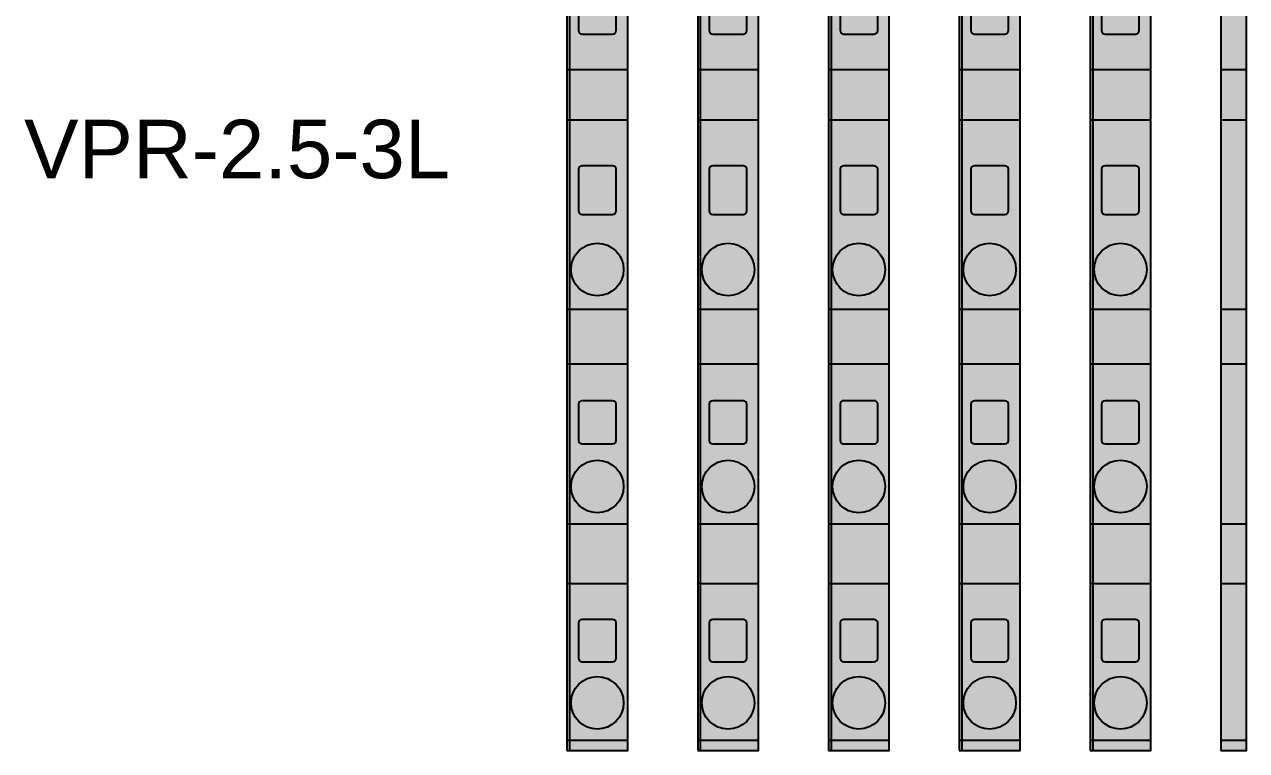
# Model space of a CAD drawing. Header units: millimetres. Extents: x -73 to 58, y -1663 to 37.
# Drawn here: x -46.5 to 58.2, y -1663 to -1600.8 of the extents above; entities that cross this region are included whole.
import ezdxf
from ezdxf.enums import TextEntityAlignment as Align

# ---------------------------------------------------------------- set-up
doc = ezdxf.new("R2010")
doc.units = ezdxf.units.MM
doc.styles.add('VPR_Arial', font='arial.ttf')

# ---------------------------------------------------------------- blocks, each defined once
blk = doc.blocks.new('VPR-2.5-3L-GY')
at = {"true_color": 0x6a6966}
blk.add_hatch(color=251, dxfattribs=at).paths.add_polyline_path([(0, -51.5), (5.2, -51.5), (5.2, 51.5), (0, 51.5)])
at = {"true_color": 0x989692}
for points in [[(0, 6.8), (5.2, 6.8), (5.2, 20), (0, 20)], [(0, -13.7), (5.2, -13.7), (5.2, 2.5), (0, 2.5)]]:
    blk.add_hatch(color=252, dxfattribs=at).paths.add_polyline_path(points)
at = {"true_color": 0xe46f30}
for points in [[(1.288, 9.836), (3.912, 9.836, 0.414213562), (4.212, 10.136), (4.212, 13.1, 0.414213562), (3.912, 13.4), (1.288, 13.4, 0.414213562), (0.988, 13.1), (0.988, 10.136, 0.414213562)], [(1.288, -5.6), (3.912, -5.6, 0.414213562), (4.212, -5.3), (4.212, -1.74, 0.414213562), (3.912, -1.44), (1.288, -1.44, 0.414213562), (0.988, -1.74), (0.988, -5.3, 0.414213562)], [(1.288, -25.25), (3.912, -25.25, 0.414213562), (4.212, -24.95), (4.212, -21.851, 0.414213562), (3.912, -21.551), (1.288, -21.551, 0.414213562), (0.988, -21.851), (0.988, -24.95, 0.414213562)], [(1.288, -43.9), (3.912, -43.9, 0.414213562), (4.212, -43.6), (4.212, -40.582, 0.414213562), (3.912, -40.282), (1.288, -40.282, 0.414213562), (0.988, -40.582), (0.988, -43.6, 0.414213562)]]:
    blk.add_hatch(color=32, dxfattribs=at).paths.add_polyline_path(points)
at = {"true_color": 0x3f3f3d}
for points in [[(2.349, 7.702), (2.851, 7.702, 0.414213562), (3.4, 8.251), (3.4, 8.253, 0.414213562), (2.851, 8.802), (2.349, 8.802, 0.414213562), (1.8, 8.253), (1.8, 8.251, 0.414213562)], [(2.349, 0.168), (2.851, 0.168, 0.414213562), (3.4, 0.717), (3.4, 0.719, 0.414213562), (2.851, 1.268), (2.349, 1.268, 0.414213562), (1.8, 0.719), (1.8, 0.717, 0.414213562)], [(2.349, -20.457), (2.851, -20.457, 0.414213562), (3.4, -19.908), (3.4, -19.906, 0.414213562), (2.851, -19.357), (2.349, -19.357, 0.414213562), (1.8, -19.906), (1.8, -19.908, 0.414213562)], [(2.349, -39.224), (2.851, -39.224, 0.414213562), (3.4, -38.675), (3.4, -38.673, 0.414213562), (2.851, -38.124), (2.349, -38.124, 0.414213562), (1.8, -38.673), (1.8, -38.675, 0.414213562)]]:
    blk.add_hatch(color=250, dxfattribs=at).paths.add_polyline_path(points)
at = {"true_color": 0x343437}
for points in [[(1.3, 3.575), (3.9, 3.575), (3.9, 5.725), (1.3, 5.725)], [(1.3, -17.225), (3.9, -17.225), (3.9, -14.875), (1.3, -14.875)], [(1.3, -35.925), (3.9, -35.925), (3.9, -33.375), (1.3, -33.375)]]:
    blk.add_hatch(color=250, dxfattribs=at).paths.add_polyline_path(points)
at = {"true_color": 0x723718}
for points in [[(0.988, -4.3104), (4.212, -3.2288), (4.212, -2.7296), (0.988, -3.8112)], [(0.988, -24.10331), (4.212, -23.14157), (4.212, -22.69769), (0.988, -23.65943)], [(0.988, -42.77842), (4.212, -41.83774), (4.212, -41.40358), (0.988, -42.34426)]]:
    blk.add_hatch(color=36, dxfattribs=at).paths.add_polyline_path(points)
at = {"true_color": 0x706f6c}
h = blk.add_hatch(color=8, dxfattribs=at)
edge = h.paths.add_edge_path()
edge.add_arc((2.6, -10.316), 2.25, 0, 360)
at = {"true_color": 0x4f4e4b}
h = blk.add_hatch(color=251, dxfattribs=at)
edge = h.paths.add_edge_path()
edge.add_arc((2.6, -10.001), 1.665, 0, 360)
at = {"true_color": 0x2d2d2b}
h = blk.add_hatch(color=250, dxfattribs=at)
edge = h.paths.add_edge_path()
edge.add_arc((2.6, -9.731), 0.945, 0, 360)
at = {"true_color": 0x888783}
blk.add_hatch(color=252, dxfattribs=at).paths.add_polyline_path([(0, -32.1), (5.2, -32.1), (5.2, -18.4), (0, -18.4)])
at = {"true_color": 0x706f6c}
h = blk.add_hatch(color=8, dxfattribs=at)
edge = h.paths.add_edge_path()
edge.add_arc((2.6, -28.891), 2.25, 0, 360)
at = {"true_color": 0x4f4e4b}
h = blk.add_hatch(color=251, dxfattribs=at)
edge = h.paths.add_edge_path()
edge.add_arc((2.6, -28.576), 1.665, 0, 360)
at = {"true_color": 0x2d2d2b}
h = blk.add_hatch(color=250, dxfattribs=at)
edge = h.paths.add_edge_path()
edge.add_arc((2.6, -28.306), 0.945, 0, 360)
at = {"true_color": 0x797874}
blk.add_hatch(color=8, dxfattribs=at).paths.add_polyline_path([(0, -50.6), (5.2, -50.6), (5.2, -37.2), (0, -37.2)])
at = {"true_color": 0x706f6c}
h = blk.add_hatch(color=8, dxfattribs=at)
edge = h.paths.add_edge_path()
edge.add_arc((2.6, -47.412), 2.25, 0, 360)
at = {"true_color": 0x4f4e4b}
h = blk.add_hatch(color=251, dxfattribs=at)
edge = h.paths.add_edge_path()
edge.add_arc((2.6, -47.097), 1.665, 0, 360)
at = {"true_color": 0x2d2d2b}
h = blk.add_hatch(color=250, dxfattribs=at)
edge = h.paths.add_edge_path()
edge.add_arc((2.6, -46.827), 0.945, 0, 360)
at = {"true_color": 0x72706d}
blk.add_hatch(color=8, dxfattribs=at).paths.add_polyline_path([(0, -51.5), (5.2, -51.5), (5.2, -50.6), (0, -50.6)])
at = {"color": 253, "true_color": 0xaaa8a3}
blk.add_line((0.25, -51.5), (0.25, 51.5), dxfattribs=at)
at = {"color": 251, "true_color": 0x5b5a57}
for p, q in [((0, 6.8), (5.2, 6.8)), ((0, 2.5), (5.2, 2.5)), ((0, -13.7), (5.2, -13.7)), ((0, -18.4), (5.2, -18.4)), ((0, -32.1), (5.2, -32.1)), ((0, -37.2), (5.2, -37.2)), ((0, -50.6), (5.2, -50.6))]:
    blk.add_line(p, q, dxfattribs=at)
blk.add_lwpolyline([(0, -51.5), (5.2, -51.5), (5.2, 51.5), (0, 51.5)], close=True)
at = {"color": 34, "true_color": 0x8d441d}
for points in [[(1.288, 9.836), (3.912, 9.836, 0.414213562), (4.212, 10.136), (4.212, 13.1, 0.414213562), (3.912, 13.4), (1.288, 13.4, 0.414213562), (0.988, 13.1), (0.988, 10.136, 0.414213562)], [(1.288, -5.6), (3.912, -5.6, 0.414213562), (4.212, -5.3), (4.212, -1.74, 0.414213562), (3.912, -1.44), (1.288, -1.44, 0.414213562), (0.988, -1.74), (0.988, -5.3, 0.414213562)], [(1.288, -25.25), (3.912, -25.25, 0.414213562), (4.212, -24.95), (4.212, -21.851, 0.414213562), (3.912, -21.551), (1.288, -21.551, 0.414213562), (0.988, -21.851), (0.988, -24.95, 0.414213562)], [(1.288, -43.9), (3.912, -43.9, 0.414213562), (4.212, -43.6), (4.212, -40.582, 0.414213562), (3.912, -40.282), (1.288, -40.282, 0.414213562), (0.988, -40.582), (0.988, -43.6, 0.414213562)]]:
    blk.add_lwpolyline(points, format="xyb", close=True, dxfattribs=at)
at = {"color": 251, "true_color": 0x535250}
for centre in [(2.6, -10.316), (2.6, -28.891), (2.6, -47.412)]:
    blk.add_circle(centre, 2.25, dxfattribs=at)
blk = doc.blocks.new('VPR-2.5-3L-BU')
at = {"true_color": 0x1c4e7d}
blk.add_hatch(color=156, dxfattribs=at).paths.add_polyline_path([(0, -51.5), (5.2, -51.5), (5.2, 51.5), (0, 51.5)])
at = {"true_color": 0x2870b4}
for points in [[(0, 6.8), (5.2, 6.8), (5.2, 20), (0, 20)], [(0, -13.7), (5.2, -13.7), (5.2, 2.5), (0, 2.5)]]:
    blk.add_hatch(color=155, dxfattribs=at).paths.add_polyline_path(points)
at = {"true_color": 0xe46f30}
for points in [[(1.288, 9.836), (3.912, 9.836, 0.414213562), (4.212, 10.136), (4.212, 13.1, 0.414213562), (3.912, 13.4), (1.288, 13.4, 0.414213562), (0.988, 13.1), (0.988, 10.136, 0.414213562)], [(1.288, -5.6), (3.912, -5.6, 0.414213562), (4.212, -5.3), (4.212, -1.74, 0.414213562), (3.912, -1.44), (1.288, -1.44, 0.414213562), (0.988, -1.74), (0.988, -5.3, 0.414213562)], [(1.288, -25.25), (3.912, -25.25, 0.414213562), (4.212, -24.95), (4.212, -21.851, 0.414213562), (3.912, -21.551), (1.288, -21.551, 0.414213562), (0.988, -21.851), (0.988, -24.95, 0.414213562)], [(1.288, -43.9), (3.912, -43.9, 0.414213562), (4.212, -43.6), (4.212, -40.582, 0.414213562), (3.912, -40.282), (1.288, -40.282, 0.414213562), (0.988, -40.582), (0.988, -43.6, 0.414213562)]]:
    blk.add_hatch(color=32, dxfattribs=at).paths.add_polyline_path(points)
at = {"true_color": 0x102f4b}
for points in [[(2.349, 7.702), (2.851, 7.702, 0.414213562), (3.4, 8.251), (3.4, 8.253, 0.414213562), (2.851, 8.802), (2.349, 8.802, 0.414213562), (1.8, 8.253), (1.8, 8.251, 0.414213562)], [(2.349, 0.168), (2.851, 0.168, 0.414213562), (3.4, 0.717), (3.4, 0.719, 0.414213562), (2.851, 1.268), (2.349, 1.268, 0.414213562), (1.8, 0.719), (1.8, 0.717, 0.414213562)], [(2.349, -20.457), (2.851, -20.457, 0.414213562), (3.4, -19.908), (3.4, -19.906, 0.414213562), (2.851, -19.357), (2.349, -19.357, 0.414213562), (1.8, -19.906), (1.8, -19.908, 0.414213562)], [(2.349, -39.224), (2.851, -39.224, 0.414213562), (3.4, -38.675), (3.4, -38.673, 0.414213562), (2.851, -38.124), (2.349, -38.124, 0.414213562), (1.8, -38.673), (1.8, -38.675, 0.414213562)]]:
    blk.add_hatch(color=158, dxfattribs=at).paths.add_polyline_path(points)
at = {"true_color": 0x343437}
for points in [[(1.3, 3.575), (3.9, 3.575), (3.9, 5.725), (1.3, 5.725)], [(1.3, -17.225), (3.9, -17.225), (3.9, -14.875), (1.3, -14.875)], [(1.3, -35.925), (3.9, -35.925), (3.9, -33.375), (1.3, -33.375)]]:
    blk.add_hatch(color=250, dxfattribs=at).paths.add_polyline_path(points)
at = {"true_color": 0x723718}
for points in [[(0.988, -4.3104), (4.212, -3.2288), (4.212, -2.7296), (0.988, -3.8112)], [(0.988, -24.10331), (4.212, -23.14157), (4.212, -22.69769), (0.988, -23.65943)], [(0.988, -42.77842), (4.212, -41.83774), (4.212, -41.40358), (0.988, -42.34426)]]:
    blk.add_hatch(color=36, dxfattribs=at).paths.add_polyline_path(points)
at = {"true_color": 0x1d5285}
h = blk.add_hatch(color=146, dxfattribs=at)
edge = h.paths.add_edge_path()
edge.add_arc((2.6, -10.316), 2.25, 0, 360)
at = {"true_color": 0x143a5d}
h = blk.add_hatch(color=159, dxfattribs=at)
edge = h.paths.add_edge_path()
edge.add_arc((2.6, -10.001), 1.665, 0, 360)
at = {"true_color": 0x0c2136}
h = blk.add_hatch(color=158, dxfattribs=at)
edge = h.paths.add_edge_path()
edge.add_arc((2.6, -9.731), 0.945, 0, 360)
at = {"true_color": 0x2464a2}
blk.add_hatch(color=144, dxfattribs=at).paths.add_polyline_path([(0, -32.1), (5.2, -32.1), (5.2, -18.4), (0, -18.4)])
at = {"true_color": 0x1d5285}
h = blk.add_hatch(color=146, dxfattribs=at)
edge = h.paths.add_edge_path()
edge.add_arc((2.6, -28.891), 2.25, 0, 360)
at = {"true_color": 0x143a5d}
h = blk.add_hatch(color=159, dxfattribs=at)
edge = h.paths.add_edge_path()
edge.add_arc((2.6, -28.576), 1.665, 0, 360)
at = {"true_color": 0x0c2136}
h = blk.add_hatch(color=158, dxfattribs=at)
edge = h.paths.add_edge_path()
edge.add_arc((2.6, -28.306), 0.945, 0, 360)
at = {"true_color": 0x205990}
blk.add_hatch(color=154, dxfattribs=at).paths.add_polyline_path([(0, -50.6), (5.2, -50.6), (5.2, -37.2), (0, -37.2)])
at = {"true_color": 0x1d5285}
h = blk.add_hatch(color=146, dxfattribs=at)
edge = h.paths.add_edge_path()
edge.add_arc((2.6, -47.412), 2.25, 0, 360)
at = {"true_color": 0x143a5d}
h = blk.add_hatch(color=159, dxfattribs=at)
edge = h.paths.add_edge_path()
edge.add_arc((2.6, -47.097), 1.665, 0, 360)
at = {"true_color": 0x0c2136}
h = blk.add_hatch(color=158, dxfattribs=at)
edge = h.paths.add_edge_path()
edge.add_arc((2.6, -46.827), 0.945, 0, 360)
at = {"true_color": 0x1e5487}
blk.add_hatch(color=146, dxfattribs=at).paths.add_polyline_path([(0, -51.5), (5.2, -51.5), (5.2, -50.6), (0, -50.6)])
at = {"color": 152, "true_color": 0x2c7dc9}
blk.add_line((0.25, -51.5), (0.25, 51.5), dxfattribs=at)
at = {"color": 156, "true_color": 0x18436c}
for p, q in [((0, 6.8), (5.2, 6.8)), ((0, 2.5), (5.2, 2.5)), ((0, -13.7), (5.2, -13.7)), ((0, -18.4), (5.2, -18.4)), ((0, -32.1), (5.2, -32.1)), ((0, -37.2), (5.2, -37.2)), ((0, -50.6), (5.2, -50.6))]:
    blk.add_line(p, q, dxfattribs=at)
blk.add_lwpolyline([(0, -51.5), (5.2, -51.5), (5.2, 51.5), (0, 51.5)], close=True)
at = {"color": 34, "true_color": 0x8d441d}
for points in [[(1.288, 9.836), (3.912, 9.836, 0.414213562), (4.212, 10.136), (4.212, 13.1, 0.414213562), (3.912, 13.4), (1.288, 13.4, 0.414213562), (0.988, 13.1), (0.988, 10.136, 0.414213562)], [(1.288, -5.6), (3.912, -5.6, 0.414213562), (4.212, -5.3), (4.212, -1.74, 0.414213562), (3.912, -1.44), (1.288, -1.44, 0.414213562), (0.988, -1.74), (0.988, -5.3, 0.414213562)], [(1.288, -25.25), (3.912, -25.25, 0.414213562), (4.212, -24.95), (4.212, -21.851, 0.414213562), (3.912, -21.551), (1.288, -21.551, 0.414213562), (0.988, -21.851), (0.988, -24.95, 0.414213562)], [(1.288, -43.9), (3.912, -43.9, 0.414213562), (4.212, -43.6), (4.212, -40.582, 0.414213562), (3.912, -40.282), (1.288, -40.282, 0.414213562), (0.988, -40.582), (0.988, -43.6, 0.414213562)]]:
    blk.add_lwpolyline(points, format="xyb", close=True, dxfattribs=at)
at = {"color": 159, "true_color": 0x163d63}
for centre in [(2.6, -10.316), (2.6, -28.891), (2.6, -47.412)]:
    blk.add_circle(centre, 2.25, dxfattribs=at)
blk = doc.blocks.new('VPR-2.5-3L-PE-YG')
at = {"true_color": 0x36714e}
blk.add_hatch(color=107, dxfattribs=at).paths.add_polyline_path([(0, -51.5), (5.2, -51.5), (5.2, 51.5), (0, 51.5)])
at = {"true_color": 0x4ea270}
for points in [[(0, 6.8), (5.2, 6.8), (5.2, 20), (0, 20)], [(0, -13.7), (5.2, -13.7), (5.2, 2.5), (0, 2.5)]]:
    blk.add_hatch(color=115, dxfattribs=at).paths.add_polyline_path(points)
at = {"true_color": 0xe46f30}
for points in [[(1.29, 9.84), (3.91, 9.84, 0.414214), (4.21, 10.14), (4.21, 13.1, 0.414214), (3.91, 13.4), (1.29, 13.4, 0.414214), (0.99, 13.1), (0.99, 10.14, 0.414214)], [(1.29, -5.6), (3.91, -5.6, 0.414214), (4.21, -5.3), (4.21, -1.74, 0.414214), (3.91, -1.44), (1.29, -1.44, 0.414214), (0.99, -1.74), (0.99, -5.3, 0.414214)], [(1.29, -25.25), (3.91, -25.25, 0.414214), (4.21, -24.95), (4.21, -21.85, 0.414214), (3.91, -21.55), (1.29, -21.55, 0.414214), (0.99, -21.85), (0.99, -24.95, 0.414214)], [(1.29, -43.9), (3.91, -43.9, 0.414214), (4.21, -43.6), (4.21, -40.58, 0.414214), (3.91, -40.28), (1.29, -40.28, 0.414214), (0.99, -40.58), (0.99, -43.6, 0.414214)]]:
    blk.add_hatch(color=32, dxfattribs=at).paths.add_polyline_path(points)
at = {"true_color": 0xc4c45c}
for points in [[(0, 10.95), (5.2, 10.26), (5.2, 10.66), (0, 11.34)], [(0, 9.42), (5.2, 9.41), (5.2, 9.9), (0, 9.91)], [(0, 8.08), (5.2, 7.19), (5.2, 7.72), (0, 8.6)], [(0, 6.22), (5.2, 7.27), (5.2, 7.61), (0, 6.55)], [(0, 4.93), (5.2, 4.98), (5.2, 5.25), (0, 5.2)], [(0, 2.85), (5.2, 1.94), (5.2, 2.43), (0, 3.34)], [(0, 1.67), (5.2, 1.78), (5.2, 1.98), (0, 1.87)], [(0, 0.33), (5.2, 1.15), (5.2, 1.46), (0, 0.64)], [(0, -1.24), (5.2, -1.44), (5.2, -1.27), (0, -1.08)], [(0, -2.68), (5.2, -3.06), (5.2, -2.68), (0, -2.3)], [(0, -4.22), (5.2, -4.02), (5.2, -3.79), (0, -3.99)], [(0, -5.57), (5.2, -6), (5.2, -5.75), (0, -5.32)], [(0, -7.51), (5.2, -6.9), (5.2, -6.37), (0, -6.98)], [(0, -8.97), (5.2, -8.53), (5.2, -8.15), (0, -8.59)], [(0, -10.93), (5.2, -11.42), (5.2, -11.16), (0, -10.67)], [(0, -13.13), (5.2, -12.4), (5.2, -11.9), (0, -12.63)], [(0, -14.84), (5.2, -14.75), (5.2, -14.23), (0, -14.33)], [(0, -16.03), (5.2, -15.68), (5.2, -15.43), (0, -15.78)], [(0, -17.25), (5.2, -18.41), (5.2, -18.05), (0, -16.89)], [(0, -19.14), (5.2, -17.96), (5.2, -17.68), (0, -18.86)], [(0, -18.22), (5.2, -18.24), (5.2, -17.91), (0, -17.88)], [(0, -21.13), (5.2, -20.76), (5.2, -20.49), (0, -20.86)], [(0, -22.7), (5.2, -22.85), (5.2, -22.68), (0, -22.53)], [(0, -23.6), (5.2, -23.11), (5.2, -22.89), (0, -23.39)], [(0, -24.85), (5.2, -25.35), (5.2, -25.1), (0, -24.6)], [(0, -26.5), (5.2, -26.93), (5.2, -26.71), (0, -26.27)], [(0, -28.34), (5.2, -28.19), (5.2, -27.74), (0, -27.89)], [(0, -30.19), (5.2, -29.16), (5.2, -28.76), (0, -29.8)], [(0, -31.26), (5.2, -32.35), (5.2, -32.06), (0, -30.97)], [(0, -33), (5.2, -32.6), (5.2, -32.07), (0, -32.47)], [(0, -34.64), (5.2, -34.43), (5.2, -34), (0, -34.2)], [(0, -36.36), (5.2, -36.59), (5.2, -36.44), (0, -36.21)], [(0, -37.23), (5.2, -37.64), (5.2, -37.29), (0, -36.88)], [(0, -38.37), (5.2, -38.99), (5.2, -38.59), (0, -37.97)], [(0, -40.53), (5.2, -41.5), (5.2, -41.13), (0, -40.16)], [(0, -41.92), (5.2, -42.62), (5.2, -42.4), (0, -41.7)], [(0, -43.27), (5.2, -43.69), (5.2, -43.49), (0, -43.07)], [(0, -44.77), (5.2, -45.09), (5.2, -44.84), (0, -44.52)], [(0, -46.5), (5.2, -47.59), (5.2, -47.31), (0, -46.22)], [(0, -47.9), (5.2, -47.58), (5.2, -47.31), (0, -47.63)], [(0, -48.99), (5.2, -49.57), (5.2, -49.39), (0, -48.81)], [(0, -51.12), (5.2, -50.8), (5.2, -50.46), (0, -50.77)]]:
    blk.add_hatch(color=53, dxfattribs=at).paths.add_polyline_path(points)
at = {"true_color": 0x20442f}
for points in [[(2.35, 7.7), (2.85, 7.7, 0.414214), (3.4, 8.25), (3.4, 8.25, 0.414214), (2.85, 8.8), (2.35, 8.8, 0.414214), (1.8, 8.25), (1.8, 8.25, 0.414214)], [(2.35, 0.17), (2.85, 0.17, 0.414214), (3.4, 0.72), (3.4, 0.72, 0.414214), (2.85, 1.27), (2.35, 1.27, 0.414214), (1.8, 0.72), (1.8, 0.72, 0.414214)], [(2.35, -20.46), (2.85, -20.46, 0.414214), (3.4, -19.91), (3.4, -19.91, 0.414214), (2.85, -19.36), (2.35, -19.36, 0.414214), (1.8, -19.91), (1.8, -19.91, 0.414214)], [(2.35, -39.22), (2.85, -39.22, 0.414214), (3.4, -38.67), (3.4, -38.67, 0.414214), (2.85, -38.12), (2.35, -38.12, 0.414214), (1.8, -38.67), (1.8, -38.67, 0.414214)]]:
    blk.add_hatch(color=109, dxfattribs=at).paths.add_polyline_path(points)
at = {"true_color": 0x343437}
for points in [[(1.3, 3.58), (3.9, 3.58), (3.9, 5.72), (1.3, 5.72)], [(1.3, -17.23), (3.9, -17.23), (3.9, -14.88), (1.3, -14.88)], [(1.3, -35.92), (3.9, -35.92), (3.9, -33.38), (1.3, -33.38)]]:
    blk.add_hatch(color=250, dxfattribs=at).paths.add_polyline_path(points)
at = {"true_color": 0x723718}
for points in [[(0.99, -4.31), (4.21, -3.23), (4.21, -2.73), (0.99, -3.81)], [(0.99, -24.1), (4.21, -23.14), (4.21, -22.7), (0.99, -23.66)], [(0.99, -42.78), (4.21, -41.84), (4.21, -41.4), (0.99, -42.34)]]:
    blk.add_hatch(color=36, dxfattribs=at).paths.add_polyline_path(points)
at = {"true_color": 0x397752}
h = blk.add_hatch(color=107, dxfattribs=at)
edge = h.paths.add_edge_path()
edge.add_arc((2.6, -10.32), 2.25, 0, 360)
at = {"true_color": 0x28543a}
h = blk.add_hatch(color=119, dxfattribs=at)
edge = h.paths.add_edge_path()
edge.add_arc((2.6, -10), 1.67, 0, 360)
at = {"true_color": 0x173021}
h = blk.add_hatch(color=99, dxfattribs=at)
edge = h.paths.add_edge_path()
edge.add_arc((2.6, -9.73), 0.945, 0, 360)
at = {"true_color": 0x469164}
blk.add_hatch(color=105, dxfattribs=at).paths.add_polyline_path([(0, -32.1), (5.2, -32.1), (5.2, -18.4), (0, -18.4)])
at = {"true_color": 0x397752}
h = blk.add_hatch(color=107, dxfattribs=at)
edge = h.paths.add_edge_path()
edge.add_arc((2.6, -28.89), 2.25, 0, 360)
at = {"true_color": 0x28543a}
h = blk.add_hatch(color=119, dxfattribs=at)
edge = h.paths.add_edge_path()
edge.add_arc((2.6, -28.58), 1.67, 0, 360)
at = {"true_color": 0x173021}
h = blk.add_hatch(color=99, dxfattribs=at)
edge = h.paths.add_edge_path()
edge.add_arc((2.6, -28.31), 0.945, 0, 360)
at = {"true_color": 0x3e8159}
blk.add_hatch(color=117, dxfattribs=at).paths.add_polyline_path([(0, -50.6), (5.2, -50.6), (5.2, -37.2), (0, -37.2)])
at = {"true_color": 0x397752}
h = blk.add_hatch(color=107, dxfattribs=at)
edge = h.paths.add_edge_path()
edge.add_arc((2.6, -47.41), 2.25, 0, 360)
at = {"true_color": 0x28543a}
h = blk.add_hatch(color=119, dxfattribs=at)
edge = h.paths.add_edge_path()
edge.add_arc((2.6, -47.1), 1.67, 0, 360)
at = {"true_color": 0x173021}
h = blk.add_hatch(color=99, dxfattribs=at)
edge = h.paths.add_edge_path()
edge.add_arc((2.6, -46.83), 0.945, 0, 360)
at = {"true_color": 0x3a7954}
blk.add_hatch(color=107, dxfattribs=at).paths.add_polyline_path([(0, -51.5), (5.2, -51.5), (5.2, -50.6), (0, -50.6)])
at = {"color": 103, "true_color": 0x57b57d}
blk.add_line((0.25, -51.5), (0.25, 51.5), dxfattribs=at)
at = {"color": 129, "true_color": 0x2e6143}
for p, q in [((0, 6.8), (5.2, 6.8)), ((0, 2.5), (5.2, 2.5)), ((0, -13.7), (5.2, -13.7)), ((0, -18.4), (5.2, -18.4)), ((0, -32.1), (5.2, -32.1)), ((0, -37.2), (5.2, -37.2)), ((0, -50.6), (5.2, -50.6))]:
    blk.add_line(p, q, dxfattribs=at)
blk.add_lwpolyline([(0, -51.5), (5.2, -51.5), (5.2, 51.5), (0, 51.5)], close=True)
at = {"color": 34, "true_color": 0x8d441d}
for points in [[(1.29, 9.84), (3.91, 9.84, 0.414214), (4.21, 10.14), (4.21, 13.1, 0.414214), (3.91, 13.4), (1.29, 13.4, 0.414214), (0.99, 13.1), (0.99, 10.14, 0.414214)], [(1.29, -5.6), (3.91, -5.6, 0.414214), (4.21, -5.3), (4.21, -1.74, 0.414214), (3.91, -1.44), (1.29, -1.44, 0.414214), (0.99, -1.74), (0.99, -5.3, 0.414214)], [(1.29, -25.25), (3.91, -25.25, 0.414214), (4.21, -24.95), (4.21, -21.85, 0.414214), (3.91, -21.55), (1.29, -21.55, 0.414214), (0.99, -21.85), (0.99, -24.95, 0.414214)], [(1.29, -43.9), (3.91, -43.9, 0.414214), (4.21, -43.6), (4.21, -40.58, 0.414214), (3.91, -40.28), (1.29, -40.28, 0.414214), (0.99, -40.58), (0.99, -43.6, 0.414214)]]:
    blk.add_lwpolyline(points, format="xyb", close=True, dxfattribs=at)
at = {"color": 119, "true_color": 0x2a593d}
for centre in [(2.6, -10.32), (2.6, -28.89), (2.6, -47.41)]:
    blk.add_circle(centre, 2.25, dxfattribs=at)
blk = doc.blocks.new('VPR-2.5-3L-PV-GY')
at = {"true_color": 0x6a6966}
blk.add_hatch(color=251, dxfattribs=at).paths.add_polyline_path([(0, -51.5), (5.2, -51.5), (5.2, 51.5), (0, 51.5)])
at = {"true_color": 0x989692}
for points in [[(0, 6.8), (5.2, 6.8), (5.2, 20), (0, 20)], [(0, -13.7), (5.2, -13.7), (5.2, 2.5), (0, 2.5)]]:
    blk.add_hatch(color=252, dxfattribs=at).paths.add_polyline_path(points)
at = {"true_color": 0xe46f30}
for points in [[(1.288, 9.836), (3.912, 9.836, 0.414213562), (4.212, 10.136), (4.212, 13.1, 0.414213562), (3.912, 13.4), (1.288, 13.4, 0.414213562), (0.988, 13.1), (0.988, 10.136, 0.414213562)], [(1.288, -5.6), (3.912, -5.6, 0.414213562), (4.212, -5.3), (4.212, -1.74, 0.414213562), (3.912, -1.44), (1.288, -1.44, 0.414213562), (0.988, -1.74), (0.988, -5.3, 0.414213562)], [(1.288, -25.25), (3.912, -25.25, 0.414213562), (4.212, -24.95), (4.212, -21.851, 0.414213562), (3.912, -21.551), (1.288, -21.551, 0.414213562), (0.988, -21.851), (0.988, -24.95, 0.414213562)], [(1.288, -43.9), (3.912, -43.9, 0.414213562), (4.212, -43.6), (4.212, -40.582, 0.414213562), (3.912, -40.282), (1.288, -40.282, 0.414213562), (0.988, -40.582), (0.988, -43.6, 0.414213562)]]:
    blk.add_hatch(color=32, dxfattribs=at).paths.add_polyline_path(points)
at = {"true_color": 0x3f3f3d}
for points in [[(2.349, 7.702), (2.851, 7.702, 0.414213562), (3.4, 8.251), (3.4, 8.253, 0.414213562), (2.851, 8.802), (2.349, 8.802, 0.414213562), (1.8, 8.253), (1.8, 8.251, 0.414213562)], [(2.349, 0.168), (2.851, 0.168, 0.414213562), (3.4, 0.717), (3.4, 0.719, 0.414213562), (2.851, 1.268), (2.349, 1.268, 0.414213562), (1.8, 0.719), (1.8, 0.717, 0.414213562)], [(2.349, -20.457), (2.851, -20.457, 0.414213562), (3.4, -19.908), (3.4, -19.906, 0.414213562), (2.851, -19.357), (2.349, -19.357, 0.414213562), (1.8, -19.906), (1.8, -19.908, 0.414213562)], [(2.349, -39.224), (2.851, -39.224, 0.414213562), (3.4, -38.675), (3.4, -38.673, 0.414213562), (2.851, -38.124), (2.349, -38.124, 0.414213562), (1.8, -38.673), (1.8, -38.675, 0.414213562)]]:
    blk.add_hatch(color=250, dxfattribs=at).paths.add_polyline_path(points)
at = {"true_color": 0x343437}
for points in [[(1.3, 3.575), (3.9, 3.575), (3.9, 5.725), (1.3, 5.725)], [(1.3, -17.225), (3.9, -17.225), (3.9, -14.875), (1.3, -14.875)], [(1.3, -35.925), (3.9, -35.925), (3.9, -33.375), (1.3, -33.375)]]:
    blk.add_hatch(color=250, dxfattribs=at).paths.add_polyline_path(points)
at = {"true_color": 0x723718}
for points in [[(0.988, -4.3104), (4.212, -3.2288), (4.212, -2.7296), (0.988, -3.8112)], [(0.988, -24.10331), (4.212, -23.14157), (4.212, -22.69769), (0.988, -23.65943)], [(0.988, -42.77842), (4.212, -41.83774), (4.212, -41.40358), (0.988, -42.34426)]]:
    blk.add_hatch(color=36, dxfattribs=at).paths.add_polyline_path(points)
at = {"true_color": 0x706f6c}
h = blk.add_hatch(color=8, dxfattribs=at)
edge = h.paths.add_edge_path()
edge.add_arc((2.6, -10.316), 2.25, 0, 360)
at = {"true_color": 0x4f4e4b}
h = blk.add_hatch(color=251, dxfattribs=at)
edge = h.paths.add_edge_path()
edge.add_arc((2.6, -10.001), 1.665, 0, 360)
at = {"true_color": 0x2d2d2b}
h = blk.add_hatch(color=250, dxfattribs=at)
edge = h.paths.add_edge_path()
edge.add_arc((2.6, -9.731), 0.945, 0, 360)
at = {"true_color": 0x888783}
blk.add_hatch(color=252, dxfattribs=at).paths.add_polyline_path([(0, -32.1), (5.2, -32.1), (5.2, -18.4), (0, -18.4)])
at = {"true_color": 0x706f6c}
h = blk.add_hatch(color=8, dxfattribs=at)
edge = h.paths.add_edge_path()
edge.add_arc((2.6, -28.891), 2.25, 0, 360)
at = {"true_color": 0x4f4e4b}
h = blk.add_hatch(color=251, dxfattribs=at)
edge = h.paths.add_edge_path()
edge.add_arc((2.6, -28.576), 1.665, 0, 360)
at = {"true_color": 0x2d2d2b}
h = blk.add_hatch(color=250, dxfattribs=at)
edge = h.paths.add_edge_path()
edge.add_arc((2.6, -28.306), 0.945, 0, 360)
at = {"true_color": 0x797874}
blk.add_hatch(color=8, dxfattribs=at).paths.add_polyline_path([(0, -50.6), (5.2, -50.6), (5.2, -37.2), (0, -37.2)])
at = {"true_color": 0x706f6c}
h = blk.add_hatch(color=8, dxfattribs=at)
edge = h.paths.add_edge_path()
edge.add_arc((2.6, -47.412), 2.25, 0, 360)
at = {"true_color": 0x4f4e4b}
h = blk.add_hatch(color=251, dxfattribs=at)
edge = h.paths.add_edge_path()
edge.add_arc((2.6, -47.097), 1.665, 0, 360)
at = {"true_color": 0x2d2d2b}
h = blk.add_hatch(color=250, dxfattribs=at)
edge = h.paths.add_edge_path()
edge.add_arc((2.6, -46.827), 0.945, 0, 360)
at = {"true_color": 0x72706d}
blk.add_hatch(color=8, dxfattribs=at).paths.add_polyline_path([(0, -51.5), (5.2, -51.5), (5.2, -50.6), (0, -50.6)])
at = {"color": 253, "true_color": 0xaaa8a3}
blk.add_line((0.25, -51.5), (0.25, 51.5), dxfattribs=at)
at = {"color": 251, "true_color": 0x5b5a57}
for p, q in [((0, 6.8), (5.2, 6.8)), ((0, 2.5), (5.2, 2.5)), ((0, -13.7), (5.2, -13.7)), ((0, -18.4), (5.2, -18.4)), ((0, -32.1), (5.2, -32.1)), ((0, -37.2), (5.2, -37.2)), ((0, -50.6), (5.2, -50.6))]:
    blk.add_line(p, q, dxfattribs=at)
blk.add_lwpolyline([(0, -51.5), (5.2, -51.5), (5.2, 51.5), (0, 51.5)], close=True)
at = {"color": 34, "true_color": 0x8d441d}
for points in [[(1.288, 9.836), (3.912, 9.836, 0.414213562), (4.212, 10.136), (4.212, 13.1, 0.414213562), (3.912, 13.4), (1.288, 13.4, 0.414213562), (0.988, 13.1), (0.988, 10.136, 0.414213562)], [(1.288, -5.6), (3.912, -5.6, 0.414213562), (4.212, -5.3), (4.212, -1.74, 0.414213562), (3.912, -1.44), (1.288, -1.44, 0.414213562), (0.988, -1.74), (0.988, -5.3, 0.414213562)], [(1.288, -25.25), (3.912, -25.25, 0.414213562), (4.212, -24.95), (4.212, -21.851, 0.414213562), (3.912, -21.551), (1.288, -21.551, 0.414213562), (0.988, -21.851), (0.988, -24.95, 0.414213562)], [(1.288, -43.9), (3.912, -43.9, 0.414213562), (4.212, -43.6), (4.212, -40.582, 0.414213562), (3.912, -40.282), (1.288, -40.282, 0.414213562), (0.988, -40.582), (0.988, -43.6, 0.414213562)]]:
    blk.add_lwpolyline(points, format="xyb", close=True, dxfattribs=at)
at = {"color": 251, "true_color": 0x535250}
for centre in [(2.6, -10.316), (2.6, -28.891), (2.6, -47.412)]:
    blk.add_circle(centre, 2.25, dxfattribs=at)
blk = doc.blocks.new('VPR-2.5-3L-PV-BU')
at = {"true_color": 0x1c4e7d}
blk.add_hatch(color=156, dxfattribs=at).paths.add_polyline_path([(0, -51.5), (5.2, -51.5), (5.2, 51.5), (0, 51.5)])
at = {"true_color": 0x2870b4}
for points in [[(0, 6.8), (5.2, 6.8), (5.2, 20), (0, 20)], [(0, -13.7), (5.2, -13.7), (5.2, 2.5), (0, 2.5)]]:
    blk.add_hatch(color=155, dxfattribs=at).paths.add_polyline_path(points)
at = {"true_color": 0xe46f30}
for points in [[(1.288, 9.836), (3.912, 9.836, 0.414213562), (4.212, 10.136), (4.212, 13.1, 0.414213562), (3.912, 13.4), (1.288, 13.4, 0.414213562), (0.988, 13.1), (0.988, 10.136, 0.414213562)], [(1.288, -5.6), (3.912, -5.6, 0.414213562), (4.212, -5.3), (4.212, -1.74, 0.414213562), (3.912, -1.44), (1.288, -1.44, 0.414213562), (0.988, -1.74), (0.988, -5.3, 0.414213562)], [(1.288, -25.25), (3.912, -25.25, 0.414213562), (4.212, -24.95), (4.212, -21.851, 0.414213562), (3.912, -21.551), (1.288, -21.551, 0.414213562), (0.988, -21.851), (0.988, -24.95, 0.414213562)], [(1.288, -43.9), (3.912, -43.9, 0.414213562), (4.212, -43.6), (4.212, -40.582, 0.414213562), (3.912, -40.282), (1.288, -40.282, 0.414213562), (0.988, -40.582), (0.988, -43.6, 0.414213562)]]:
    blk.add_hatch(color=32, dxfattribs=at).paths.add_polyline_path(points)
at = {"true_color": 0x102f4b}
for points in [[(2.349, 7.702), (2.851, 7.702, 0.414213562), (3.4, 8.251), (3.4, 8.253, 0.414213562), (2.851, 8.802), (2.349, 8.802, 0.414213562), (1.8, 8.253), (1.8, 8.251, 0.414213562)], [(2.349, 0.168), (2.851, 0.168, 0.414213562), (3.4, 0.717), (3.4, 0.719, 0.414213562), (2.851, 1.268), (2.349, 1.268, 0.414213562), (1.8, 0.719), (1.8, 0.717, 0.414213562)], [(2.349, -20.457), (2.851, -20.457, 0.414213562), (3.4, -19.908), (3.4, -19.906, 0.414213562), (2.851, -19.357), (2.349, -19.357, 0.414213562), (1.8, -19.906), (1.8, -19.908, 0.414213562)], [(2.349, -39.224), (2.851, -39.224, 0.414213562), (3.4, -38.675), (3.4, -38.673, 0.414213562), (2.851, -38.124), (2.349, -38.124, 0.414213562), (1.8, -38.673), (1.8, -38.675, 0.414213562)]]:
    blk.add_hatch(color=158, dxfattribs=at).paths.add_polyline_path(points)
at = {"true_color": 0x343437}
for points in [[(1.3, 3.575), (3.9, 3.575), (3.9, 5.725), (1.3, 5.725)], [(1.3, -17.225), (3.9, -17.225), (3.9, -14.875), (1.3, -14.875)], [(1.3, -35.925), (3.9, -35.925), (3.9, -33.375), (1.3, -33.375)]]:
    blk.add_hatch(color=250, dxfattribs=at).paths.add_polyline_path(points)
at = {"true_color": 0x723718}
for points in [[(0.988, -4.3104), (4.212, -3.2288), (4.212, -2.7296), (0.988, -3.8112)], [(0.988, -24.10331), (4.212, -23.14157), (4.212, -22.69769), (0.988, -23.65943)], [(0.988, -42.77842), (4.212, -41.83774), (4.212, -41.40358), (0.988, -42.34426)]]:
    blk.add_hatch(color=36, dxfattribs=at).paths.add_polyline_path(points)
at = {"true_color": 0x1d5285}
h = blk.add_hatch(color=146, dxfattribs=at)
edge = h.paths.add_edge_path()
edge.add_arc((2.6, -10.316), 2.25, 0, 360)
at = {"true_color": 0x143a5d}
h = blk.add_hatch(color=159, dxfattribs=at)
edge = h.paths.add_edge_path()
edge.add_arc((2.6, -10.001), 1.665, 0, 360)
at = {"true_color": 0x0c2136}
h = blk.add_hatch(color=158, dxfattribs=at)
edge = h.paths.add_edge_path()
edge.add_arc((2.6, -9.731), 0.945, 0, 360)
at = {"true_color": 0x2464a2}
blk.add_hatch(color=144, dxfattribs=at).paths.add_polyline_path([(0, -32.1), (5.2, -32.1), (5.2, -18.4), (0, -18.4)])
at = {"true_color": 0x1d5285}
h = blk.add_hatch(color=146, dxfattribs=at)
edge = h.paths.add_edge_path()
edge.add_arc((2.6, -28.891), 2.25, 0, 360)
at = {"true_color": 0x143a5d}
h = blk.add_hatch(color=159, dxfattribs=at)
edge = h.paths.add_edge_path()
edge.add_arc((2.6, -28.576), 1.665, 0, 360)
at = {"true_color": 0x0c2136}
h = blk.add_hatch(color=158, dxfattribs=at)
edge = h.paths.add_edge_path()
edge.add_arc((2.6, -28.306), 0.945, 0, 360)
at = {"true_color": 0x205990}
blk.add_hatch(color=154, dxfattribs=at).paths.add_polyline_path([(0, -50.6), (5.2, -50.6), (5.2, -37.2), (0, -37.2)])
at = {"true_color": 0x1d5285}
h = blk.add_hatch(color=146, dxfattribs=at)
edge = h.paths.add_edge_path()
edge.add_arc((2.6, -47.412), 2.25, 0, 360)
at = {"true_color": 0x143a5d}
h = blk.add_hatch(color=159, dxfattribs=at)
edge = h.paths.add_edge_path()
edge.add_arc((2.6, -47.097), 1.665, 0, 360)
at = {"true_color": 0x0c2136}
h = blk.add_hatch(color=158, dxfattribs=at)
edge = h.paths.add_edge_path()
edge.add_arc((2.6, -46.827), 0.945, 0, 360)
at = {"true_color": 0x1e5487}
blk.add_hatch(color=146, dxfattribs=at).paths.add_polyline_path([(0, -51.5), (5.2, -51.5), (5.2, -50.6), (0, -50.6)])
at = {"color": 152, "true_color": 0x2c7dc9}
blk.add_line((0.25, -51.5), (0.25, 51.5), dxfattribs=at)
at = {"color": 156, "true_color": 0x18436c}
for p, q in [((0, 6.8), (5.2, 6.8)), ((0, 2.5), (5.2, 2.5)), ((0, -13.7), (5.2, -13.7)), ((0, -18.4), (5.2, -18.4)), ((0, -32.1), (5.2, -32.1)), ((0, -37.2), (5.2, -37.2)), ((0, -50.6), (5.2, -50.6))]:
    blk.add_line(p, q, dxfattribs=at)
blk.add_lwpolyline([(0, -51.5), (5.2, -51.5), (5.2, 51.5), (0, 51.5)], close=True)
at = {"color": 34, "true_color": 0x8d441d}
for points in [[(1.288, 9.836), (3.912, 9.836, 0.414213562), (4.212, 10.136), (4.212, 13.1, 0.414213562), (3.912, 13.4), (1.288, 13.4, 0.414213562), (0.988, 13.1), (0.988, 10.136, 0.414213562)], [(1.288, -5.6), (3.912, -5.6, 0.414213562), (4.212, -5.3), (4.212, -1.74, 0.414213562), (3.912, -1.44), (1.288, -1.44, 0.414213562), (0.988, -1.74), (0.988, -5.3, 0.414213562)], [(1.288, -25.25), (3.912, -25.25, 0.414213562), (4.212, -24.95), (4.212, -21.851, 0.414213562), (3.912, -21.551), (1.288, -21.551, 0.414213562), (0.988, -21.851), (0.988, -24.95, 0.414213562)], [(1.288, -43.9), (3.912, -43.9, 0.414213562), (4.212, -43.6), (4.212, -40.582, 0.414213562), (3.912, -40.282), (1.288, -40.282, 0.414213562), (0.988, -40.582), (0.988, -43.6, 0.414213562)]]:
    blk.add_lwpolyline(points, format="xyb", close=True, dxfattribs=at)
at = {"color": 159, "true_color": 0x163d63}
for centre in [(2.6, -10.316), (2.6, -28.891), (2.6, -47.412)]:
    blk.add_circle(centre, 2.25, dxfattribs=at)
blk = doc.blocks.new('D-VPR-2.5-3L')
at = {"true_color": 0xaba7a1}
blk.add_hatch(color=253, dxfattribs=at).paths.add_polyline_path([(0, -51.5), (2.2, -51.5), (2.2, 51.5), (0, 51.5)])
at = {"true_color": 0xb5b1aa}
for points in [[(0, 6.8), (2.2, 6.8), (2.2, 20), (0, 20)], [(0, -13.7), (2.2, -13.7), (2.2, 2.5), (0, 2.5)], [(0, -32.1), (2.2, -32.1), (2.2, -18.4), (0, -18.4)], [(0, -50.6), (2.2, -50.6), (2.2, -37.2), (0, -37.2)]]:
    blk.add_hatch(color=253, dxfattribs=at).paths.add_polyline_path(points)
at = {"color": 8, "true_color": 0x777470}
for p, q in [((0, 6.8), (2.2, 6.8)), ((0, 2.5), (2.2, 2.5)), ((0, -13.7), (2.2, -13.7)), ((0, -18.4), (2.2, -18.4)), ((0, -32.1), (2.2, -32.1)), ((0, -37.2), (2.2, -37.2)), ((0, -50.6), (2.2, -50.6))]:
    blk.add_line(p, q, dxfattribs=at)
blk.add_lwpolyline([(0, -51.5), (2.2, -51.5), (2.2, 51.5), (0, 51.5)], close=True)

msp = doc.modelspace()

# ---------------------------------------------------------------- block references
for name, p in [('VPR-2.5-3L-GY', (0, -1611.5)), ('VPR-2.5-3L-BU', (11.2, -1611.5)), ('VPR-2.5-3L-PE-YG', (22.4, -1611.5)), ('VPR-2.5-3L-PV-GY', (33.6, -1611.5)), ('VPR-2.5-3L-PV-BU', (44.8, -1611.5)), ('D-VPR-2.5-3L', (56, -1611.5))]:
    msp.add_blockref(name, p)

# ---------------------------------------------------------------- texts
at = {"style": 'VPR_Arial'}
msp.add_text('VPR-2.5-3L', height=5, dxfattribs=at).set_placement((-10, -1611.5), align=Align.MIDDLE_RIGHT)

doc.saveas('drawing.dxf')
